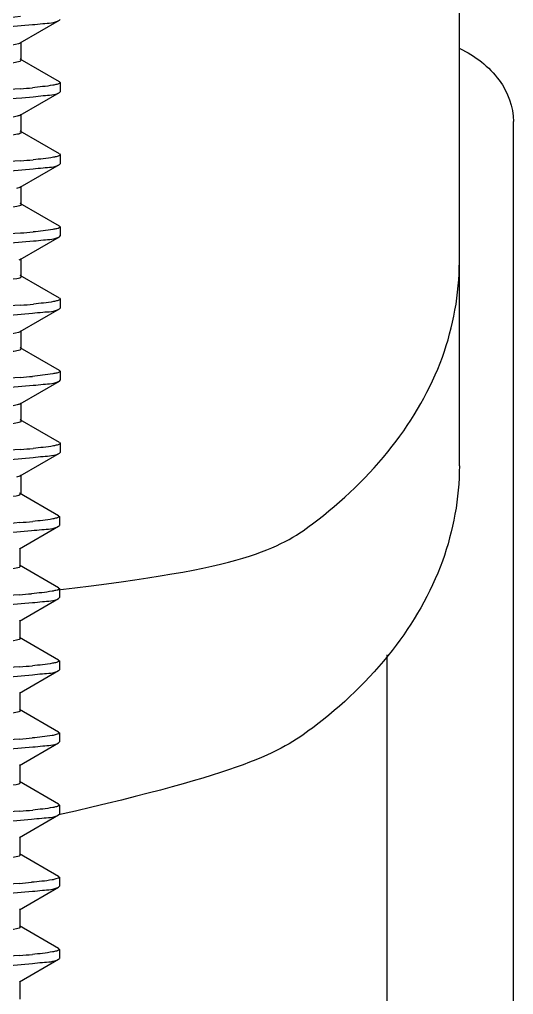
# Model space of a CAD drawing. Extents: x -1396510 to 1250330, y -1892470 to 1623980.
# Drawn here: x -1156561.6 to -1156496.4, y -61731.7 to -61603.1 of the extents above; entities that cross this region are included whole.
import ezdxf

# ---------------------------------------------------------------- set-up
doc = ezdxf.new("R2010")
doc.units = 0
doc.header["$LTSCALE"] = 1000
doc.header["$MEASUREMENT"] = 0

msp = doc.modelspace()

# ---------------------------------------------------------------- linework, layer by layer
at = {"linetype": 'Continuous'}
for p, q in [((-1156503.55, -61635.05), (-1156503.55, -61451.6)), ((-1156561.46, -61606.18), (-1156556.29, -61603.19)), ((-1156556.29, -61603.19), (-1156556.2, -61603.09)), ((-1156561.36, -61608.44), (-1156561.36, -61606.06)), ((-1156556.29, -61611.31), (-1156561.46, -61608.32)), ((-1156556.29, -61611.31), (-1156556.2, -61611.42)), ((-1156556.29, -61612.71), (-1156556.2, -61612.61)), ((-1156556.2, -61611.42), (-1156556.2, -61612.61)), ((-1156561.46, -61615.7), (-1156556.29, -61612.71)), ((-1156561.36, -61617.96), (-1156561.36, -61615.58)), ((-1156496.41, -63126.9), (-1156496.41, -61616.54)), ((-1156556.29, -61620.83), (-1156561.46, -61617.84)), ((-1156556.29, -61620.83), (-1156556.2, -61620.94)), ((-1156556.2, -61620.94), (-1156556.2, -61622.13)), ((-1156561.46, -61625.22), (-1156556.29, -61622.23)), ((-1156556.29, -61622.23), (-1156556.2, -61622.13)), ((-1156561.36, -61627.48), (-1156561.36, -61625.1)), ((-1156556.29, -61630.35), (-1156561.46, -61627.36)), ((-1156556.29, -61630.35), (-1156556.2, -61630.46)), ((-1156556.2, -61630.46), (-1156556.2, -61631.65)), ((-1156561.46, -61634.74), (-1156556.29, -61631.75)), ((-1156556.29, -61631.75), (-1156556.2, -61631.65)), ((-1156561.46, -61634.74), (-1156561.65, -61634.82)), ((-1156561.36, -61637), (-1156561.36, -61634.62)), ((-1156503.55, -61661.98), (-1156503.55, -61635.05)), ((-1156556.29, -61639.87), (-1156561.46, -61636.88)), ((-1156556.29, -61639.87), (-1156556.2, -61639.97)), ((-1156556.2, -61639.98), (-1156556.2, -61641.17)), ((-1156561.46, -61644.26), (-1156556.29, -61641.27)), ((-1156556.29, -61641.27), (-1156556.2, -61641.17)), ((-1156561.36, -61646.52), (-1156561.36, -61644.14)), ((-1156556.29, -61649.39), (-1156561.46, -61646.4)), ((-1156556.29, -61649.39), (-1156556.2, -61649.5)), ((-1156556.2, -61649.5), (-1156556.2, -61650.69)), ((-1156561.46, -61653.78), (-1156556.29, -61650.79)), ((-1156556.29, -61650.79), (-1156556.2, -61650.68)), ((-1156561.36, -61656.04), (-1156561.36, -61653.66)), ((-1156556.29, -61658.91), (-1156561.46, -61655.92)), ((-1156556.29, -61658.91), (-1156556.2, -61659.01)), ((-1156556.29, -61660.31), (-1156556.2, -61660.21)), ((-1156556.2, -61659.01), (-1156556.2, -61660.2)), ((-1156561.46, -61663.3), (-1156556.29, -61660.31)), ((-1156561.36, -61665.56), (-1156561.36, -61663.18)), ((-1156556.4, -61668.55), (-1156561.56, -61665.56)), ((-1156556.4, -61668.55), (-1156556.31, -61668.65)), ((-1156556.31, -61668.65), (-1156556.31, -61669.84)), ((-1156561.56, -61672.94), (-1156556.4, -61669.95)), ((-1156556.4, -61669.95), (-1156556.31, -61669.84)), ((-1156561.46, -61675.2), (-1156561.46, -61672.82)), ((-1156556.4, -61678.07), (-1156561.56, -61675.08)), ((-1156556.4, -61678.07), (-1156556.31, -61678.17)), ((-1156556.31, -61678.17), (-1156556.31, -61679.36)), ((-1156561.56, -61682.46), (-1156556.4, -61679.47)), ((-1156556.4, -61679.47), (-1156556.31, -61679.36)), ((-1156561.46, -61684.72), (-1156561.46, -61682.34)), ((-1156556.4, -61687.59), (-1156561.56, -61684.6)), ((-1156513.07, -62918.5), (-1156513.07, -61686.9)), ((-1156556.4, -61687.59), (-1156556.31, -61687.69)), ((-1156556.31, -61687.69), (-1156556.31, -61688.88)), ((-1156561.56, -61691.98), (-1156556.4, -61688.99)), ((-1156556.4, -61688.99), (-1156556.31, -61688.88)), ((-1156561.46, -61694.24), (-1156561.46, -61691.86)), ((-1156556.4, -61697.11), (-1156561.56, -61694.12)), ((-1156556.4, -61697.11), (-1156556.31, -61697.21)), ((-1156556.31, -61697.21), (-1156556.31, -61698.4)), ((-1156561.56, -61701.5), (-1156556.4, -61698.51)), ((-1156556.4, -61698.51), (-1156556.31, -61698.4)), ((-1156561.46, -61703.76), (-1156561.46, -61701.38)), ((-1156556.4, -61706.63), (-1156561.56, -61703.64)), ((-1156556.4, -61706.63), (-1156556.31, -61706.73)), ((-1156556.31, -61706.73), (-1156556.31, -61707.92)), ((-1156561.56, -61711.02), (-1156556.4, -61708.03)), ((-1156556.4, -61708.03), (-1156556.31, -61707.92)), ((-1156561.46, -61713.28), (-1156561.46, -61710.9)), ((-1156556.4, -61716.15), (-1156561.56, -61713.16)), ((-1156556.4, -61716.15), (-1156556.31, -61716.25)), ((-1156556.31, -61716.25), (-1156556.31, -61717.44)), ((-1156561.56, -61720.54), (-1156556.4, -61717.55)), ((-1156556.4, -61717.55), (-1156556.31, -61717.44)), ((-1156561.46, -61722.8), (-1156561.46, -61720.42)), ((-1156556.4, -61725.67), (-1156561.56, -61722.68)), ((-1156556.4, -61725.67), (-1156556.31, -61725.77)), ((-1156556.31, -61725.77), (-1156556.31, -61726.96)), ((-1156561.56, -61730.06), (-1156556.4, -61727.07)), ((-1156556.4, -61727.07), (-1156556.31, -61726.96)), ((-1156561.46, -61732.32), (-1156561.46, -61729.94))]:
    msp.add_line(p, q, dxfattribs=at)
for centre, radius, start, end in [((-1156570.03, -61501.97), 110.59, 274.4593, 275.2731), ((-1156569.82, -61514.08), 107.98, 274.4571, 275.3429), ((-1156569.84, -61523.35), 108.23, 274.4571, 275.3372), ((-1156569.72, -61534.31), 106.8, 274.4562, 275.3759), ((-1156570.03, -61540.05), 110.59, 274.4593, 275.2731), ((-1156569.82, -61552.16), 107.98, 274.4571, 275.3429), ((-1156569.82, -61562.98), 106.8, 274.4562, 275.3759), ((-1156570.14, -61568.72), 110.59, 274.4593, 275.2731), ((-1156569.92, -61580.84), 107.98, 274.4571, 275.3429), ((-1156569.94, -61590.11), 108.23, 274.4571, 275.3372), ((-1156569.82, -61601.06), 106.8, 274.4562, 275.3759), ((-1156570.14, -61606.8), 110.59, 274.4593, 275.2731), ((-1156569.92, -61618.92), 107.98, 274.4571, 275.3429)]:
    msp.add_arc(centre, radius, start, end, dxfattribs=at)
for points, knots in [([(-1156561.36, -61598.92), (-1156561.36, -61599.13), (-1156562.45, -61599.26), (-1156563.79, -61599.56), (-1156566.62, -61599.79), (-1156571.84, -61600.2), (-1156580.19, -61600.64), (-1156591.24, -61601.17), (-1156602.72, -61601.69), (-1156613.08, -61602.18), (-1156620.89, -61602.75), (-1156625.14, -61603.04), (-1156626.59, -61603.39)], [0, 0, 0, 0, 0.009517, 0.035128, 0.076492, 0.132277, 0.279305, 0.456588, 0.640385, 0.806077, 0.931494, 1, 1, 1, 1]), ([(-1156561.42, -61602.7), (-1156563.44, -61602.86), (-1156574.38, -61603.52), (-1156585.34, -61603.92), (-1156594.28, -61604.28)], [0, 0, 0, 0, 0.184509, 1, 1, 1, 1]), ([(-1156559.87, -61603.76), (-1156559.41, -61603.72), (-1156558.23, -61603.55), (-1156556.94, -61603.57), (-1156556.29, -61603.19)], [0, 0, 0, 0, 0.380051, 1, 1, 1, 1]), ([(-1156594.28, -61605.47), (-1156590.75, -61605.33), (-1156579.28, -61604.84), (-1156567.78, -61604.49), (-1156559.87, -61603.76)], [0, 0, 0, 0, 0.307895, 1, 1, 1, 1]), ([(-1156561.46, -61606.18), (-1156561.54, -61606.23), (-1156562.15, -61606.44), (-1156562.79, -61606.52), (-1156563.34, -61606.59)], [0, 0, 0, 0, 0.140461, 1, 1, 1, 1]), ([(-1156503.5, -61606.9), (-1156501.5, -61607.89), (-1156498, -61610.44), (-1156496.41, -61614.62), (-1156496.41, -61616.54)], [0, 0, 0, 0, 0.538137, 1, 1, 1, 1]), ([(-1156561.38, -61608.5), (-1156561.55, -61608.7), (-1156562.47, -61608.8), (-1156564.07, -61609.11), (-1156566.72, -61609.32), (-1156571.74, -61609.71), (-1156579.56, -61610.13), (-1156590, -61610.63), (-1156600.98, -61611.11), (-1156612.91, -61611.76), (-1156621.07, -61612.04), (-1156625.63, -61612.73)], [0, 0, 0, 0, 0.011937, 0.038615, 0.07957, 0.133598, 0.274096, 0.443272, 0.620779, 0.785256, 1, 1, 1, 1]), ([(-1156561.36, -61608.44), (-1156561.36, -61608.45), (-1156561.36, -61608.47), (-1156561.37, -61608.49), (-1156561.38, -61608.5)], [0, 0, 0, 0, 0.463467, 1, 1, 1, 1]), ([(-1156561.43, -61612.22), (-1156563.45, -61612.38), (-1156574.39, -61613.04), (-1156585.35, -61613.44), (-1156594.28, -61613.8)], [0, 0, 0, 0, 0.184619, 1, 1, 1, 1]), ([(-1156556.65, -61611.65), (-1156556.82, -61611.69), (-1156557.89, -61611.9), (-1156558.97, -61612), (-1156559.87, -61612.09)], [0, 0, 0, 0, 0.163149, 1, 1, 1, 1]), ([(-1156556.2, -61611.42), (-1156556.21, -61611.47), (-1156556.39, -61611.58), (-1156556.54, -61611.62), (-1156556.65, -61611.65)], [0, 0, 0, 0, 0.312916, 1, 1, 1, 1]), ([(-1156594.28, -61614.99), (-1156590.73, -61614.85), (-1156579.22, -61614.36), (-1156567.69, -61614.01), (-1156559.76, -61613.27)], [0, 0, 0, 0, 0.308711, 1, 1, 1, 1]), ([(-1156559.76, -61613.27), (-1156559.32, -61613.23), (-1156558.17, -61613.06), (-1156556.92, -61613.08), (-1156556.29, -61612.71)], [0, 0, 0, 0, 0.379419, 1, 1, 1, 1]), ([(-1156561.46, -61615.7), (-1156561.58, -61615.77), (-1156561.96, -61615.88), (-1156562.33, -61615.95), (-1156562.56, -61615.99)], [0, 0, 0, 0, 0.374139, 1, 1, 1, 1]), ([(-1156561.36, -61617.96), (-1156561.36, -61618.15), (-1156562.3, -61618.29), (-1156563.49, -61618.55), (-1156565.97, -61618.77), (-1156570.6, -61619.16), (-1156578.08, -61619.57), (-1156588.18, -61620.07), (-1156599.02, -61620.55), (-1156611.3, -61621.18), (-1156619.83, -61621.53), (-1156624.76, -61622.13)], [0, 0, 0, 0, 0.008683, 0.031763, 0.069103, 0.119686, 0.254361, 0.420111, 0.597552, 0.765912, 1, 1, 1, 1]), ([(-1156556.59, -61621.15), (-1156556.76, -61621.2), (-1156557.8, -61621.41), (-1156558.87, -61621.51), (-1156559.76, -61621.6)], [0, 0, 0, 0, 0.159502, 1, 1, 1, 1]), ([(-1156556.2, -61620.94), (-1156556.2, -61620.98), (-1156556.36, -61621.09), (-1156556.49, -61621.13), (-1156556.59, -61621.15)], [0, 0, 0, 0, 0.318137, 1, 1, 1, 1]), ([(-1156561.42, -61621.74), (-1156563.44, -61621.9), (-1156574.39, -61622.56), (-1156585.35, -61622.96), (-1156594.28, -61623.32)], [0, 0, 0, 0, 0.184538, 1, 1, 1, 1]), ([(-1156594.28, -61624.51), (-1156590.73, -61624.37), (-1156579.22, -61623.87), (-1156567.7, -61623.53), (-1156559.77, -61622.79)], [0, 0, 0, 0, 0.308641, 1, 1, 1, 1]), ([(-1156559.77, -61622.79), (-1156559.33, -61622.75), (-1156558.18, -61622.58), (-1156556.92, -61622.6), (-1156556.29, -61622.23)], [0, 0, 0, 0, 0.379512, 1, 1, 1, 1]), ([(-1156561.46, -61625.22), (-1156561.52, -61625.26), (-1156561.69, -61625.32), (-1156561.87, -61625.37), (-1156561.97, -61625.4)], [0, 0, 0, 0, 0.406881, 1, 1, 1, 1]), ([(-1156561.36, -61627.48), (-1156561.36, -61627.69), (-1156562.48, -61627.82), (-1156563.85, -61628.13), (-1156566.76, -61628.36), (-1156572.1, -61628.78), (-1156580.61, -61629.22), (-1156591.84, -61629.75), (-1156603.44, -61630.29), (-1156613.78, -61630.76), (-1156621.4, -61631.37), (-1156625.49, -61631.61), (-1156626.81, -61632.01)], [0, 0, 0, 0, 0.009703, 0.035887, 0.07813, 0.135078, 0.284815, 0.464601, 0.649729, 0.81476, 0.937049, 1, 1, 1, 1]), ([(-1156556.2, -61630.46), (-1156556.21, -61630.51), (-1156556.38, -61630.62), (-1156556.53, -61630.66), (-1156556.64, -61630.69)], [0, 0, 0, 0, 0.314295, 1, 1, 1, 1]), ([(-1156561.43, -61631.26), (-1156563.44, -61631.42), (-1156574.39, -61632.08), (-1156585.35, -61632.48), (-1156594.28, -61632.84)], [0, 0, 0, 0, 0.184553, 1, 1, 1, 1]), ([(-1156556.64, -61630.69), (-1156556.81, -61630.73), (-1156557.84, -61630.93), (-1156558.89, -61631.03), (-1156559.77, -61631.12)], [0, 0, 0, 0, 0.163341, 1, 1, 1, 1]), ([(-1156559.71, -61632.3), (-1156559.28, -61632.26), (-1156558.15, -61632.1), (-1156556.91, -61632.11), (-1156556.29, -61631.75)], [0, 0, 0, 0, 0.379133, 1, 1, 1, 1]), ([(-1156594.28, -61634.03), (-1156590.72, -61633.88), (-1156579.19, -61633.39), (-1156567.65, -61633.05), (-1156559.71, -61632.3)], [0, 0, 0, 0, 0.309073, 1, 1, 1, 1]), ([(-1156556.51, -61678.33), (-1156531.89, -61675.53), (-1156522.92, -61670.4), (-1156512.12, -61660.14), (-1156505.17, -61648.13), (-1156503.55, -61639.31), (-1156503.55, -61635.05)], [0, 0, 0, 0, 0.28083, 0.538855, 0.77586, 1, 1, 1, 1]), ([(-1156561.36, -61637), (-1156561.36, -61637.21), (-1156562.45, -61637.34), (-1156563.79, -61637.64), (-1156566.62, -61637.87), (-1156571.84, -61638.28), (-1156580.19, -61638.72), (-1156591.24, -61639.24), (-1156602.72, -61639.77), (-1156613.08, -61640.26), (-1156620.89, -61640.82), (-1156625.14, -61641.12), (-1156626.59, -61641.47)], [0, 0, 0, 0, 0.009517, 0.035128, 0.076492, 0.132277, 0.279305, 0.456588, 0.640385, 0.806077, 0.931494, 1, 1, 1, 1]), ([(-1156561.42, -61640.78), (-1156563.44, -61640.94), (-1156574.38, -61641.6), (-1156585.34, -61642), (-1156594.28, -61642.36)], [0, 0, 0, 0, 0.184509, 1, 1, 1, 1]), ([(-1156556.58, -61640.19), (-1156556.74, -61640.24), (-1156557.78, -61640.45), (-1156558.83, -61640.55), (-1156559.71, -61640.63)], [0, 0, 0, 0, 0.159053, 1, 1, 1, 1]), ([(-1156556.2, -61639.97), (-1156556.2, -61640.02), (-1156556.36, -61640.13), (-1156556.49, -61640.16), (-1156556.58, -61640.19)], [0, 0, 0, 0, 0.319254, 1, 1, 1, 1]), ([(-1156594.28, -61643.55), (-1156590.75, -61643.4), (-1156579.28, -61642.92), (-1156567.78, -61642.57), (-1156559.87, -61641.84)], [0, 0, 0, 0, 0.307895, 1, 1, 1, 1]), ([(-1156559.87, -61641.84), (-1156559.41, -61641.79), (-1156558.23, -61641.63), (-1156556.94, -61641.65), (-1156556.29, -61641.27)], [0, 0, 0, 0, 0.380051, 1, 1, 1, 1]), ([(-1156561.46, -61644.26), (-1156561.54, -61644.31), (-1156562.15, -61644.52), (-1156562.79, -61644.6), (-1156563.34, -61644.67)], [0, 0, 0, 0, 0.140461, 1, 1, 1, 1]), ([(-1156561.38, -61646.58), (-1156561.55, -61646.78), (-1156562.47, -61646.88), (-1156564.07, -61647.19), (-1156566.72, -61647.4), (-1156571.74, -61647.79), (-1156579.56, -61648.21), (-1156590, -61648.71), (-1156600.98, -61649.19), (-1156612.91, -61649.84), (-1156621.07, -61650.12), (-1156625.63, -61650.81)], [0, 0, 0, 0, 0.011937, 0.038615, 0.07957, 0.133598, 0.274096, 0.443272, 0.620779, 0.785256, 1, 1, 1, 1]), ([(-1156561.36, -61646.52), (-1156561.36, -61646.53), (-1156561.36, -61646.55), (-1156561.37, -61646.57), (-1156561.38, -61646.58)], [0, 0, 0, 0, 0.463467, 1, 1, 1, 1]), ([(-1156556.65, -61649.73), (-1156556.82, -61649.77), (-1156557.89, -61649.98), (-1156558.97, -61650.08), (-1156559.87, -61650.17)], [0, 0, 0, 0, 0.163149, 1, 1, 1, 1]), ([(-1156556.2, -61649.5), (-1156556.21, -61649.55), (-1156556.39, -61649.66), (-1156556.54, -61649.7), (-1156556.65, -61649.73)], [0, 0, 0, 0, 0.312916, 1, 1, 1, 1]), ([(-1156561.43, -61650.3), (-1156563.45, -61650.46), (-1156574.39, -61651.12), (-1156585.35, -61651.52), (-1156594.28, -61651.87)], [0, 0, 0, 0, 0.184619, 1, 1, 1, 1]), ([(-1156559.76, -61651.35), (-1156559.32, -61651.3), (-1156558.17, -61651.14), (-1156556.92, -61651.15), (-1156556.29, -61650.79)], [0, 0, 0, 0, 0.379419, 1, 1, 1, 1]), ([(-1156594.28, -61653.06), (-1156590.73, -61652.92), (-1156579.22, -61652.43), (-1156567.69, -61652.09), (-1156559.76, -61651.35)], [0, 0, 0, 0, 0.308711, 1, 1, 1, 1]), ([(-1156561.46, -61653.78), (-1156561.58, -61653.85), (-1156561.96, -61653.96), (-1156562.33, -61654.03), (-1156562.56, -61654.07)], [0, 0, 0, 0, 0.374139, 1, 1, 1, 1]), ([(-1156561.36, -61656.04), (-1156561.36, -61656.22), (-1156562.3, -61656.37), (-1156563.49, -61656.63), (-1156565.97, -61656.85), (-1156570.6, -61657.23), (-1156578.08, -61657.65), (-1156588.18, -61658.15), (-1156599.02, -61658.63), (-1156611.3, -61659.25), (-1156619.83, -61659.61), (-1156624.76, -61660.21)], [0, 0, 0, 0, 0.008683, 0.031763, 0.069103, 0.119686, 0.254361, 0.420111, 0.597552, 0.765912, 1, 1, 1, 1]), ([(-1156561.42, -61659.82), (-1156563.44, -61659.98), (-1156574.39, -61660.64), (-1156585.35, -61661.04), (-1156594.28, -61661.39)], [0, 0, 0, 0, 0.184538, 1, 1, 1, 1]), ([(-1156556.59, -61659.23), (-1156556.76, -61659.28), (-1156557.8, -61659.49), (-1156558.87, -61659.59), (-1156559.76, -61659.67)], [0, 0, 0, 0, 0.159502, 1, 1, 1, 1]), ([(-1156556.2, -61659.01), (-1156556.2, -61659.06), (-1156556.36, -61659.17), (-1156556.49, -61659.2), (-1156556.59, -61659.23)], [0, 0, 0, 0, 0.318137, 1, 1, 1, 1]), ([(-1156594.28, -61662.58), (-1156590.73, -61662.44), (-1156579.22, -61661.95), (-1156567.7, -61661.61), (-1156559.77, -61660.87)], [0, 0, 0, 0, 0.308641, 1, 1, 1, 1]), ([(-1156559.77, -61660.87), (-1156559.33, -61660.82), (-1156558.18, -61660.66), (-1156556.92, -61660.67), (-1156556.29, -61660.31)], [0, 0, 0, 0, 0.379512, 1, 1, 1, 1]), ([(-1156503.55, -61661.98), (-1156503.55, -61666.23), (-1156505.17, -61675.05), (-1156512.12, -61687.07), (-1156522.92, -61697.32), (-1156531.89, -61702.45), (-1156556.4, -61708.03)], [0, 0, 0, 0, 0.22414, 0.461145, 0.71917, 1, 1, 1, 1]), ([(-1156561.46, -61663.3), (-1156561.52, -61663.34), (-1156561.69, -61663.4), (-1156561.87, -61663.45), (-1156561.97, -61663.47)], [0, 0, 0, 0, 0.406881, 1, 1, 1, 1]), ([(-1156561.46, -61665.68), (-1156561.46, -61665.89), (-1156562.55, -61666.02), (-1156563.89, -61666.32), (-1156566.73, -61666.55), (-1156571.95, -61666.96), (-1156580.29, -61667.4), (-1156591.34, -61667.92), (-1156602.83, -61668.45), (-1156613.19, -61668.94), (-1156621, -61669.5), (-1156625.24, -61669.8), (-1156626.7, -61670.15)], [0, 0, 0, 0, 0.009517, 0.035128, 0.076492, 0.132277, 0.279305, 0.456588, 0.640385, 0.806077, 0.931494, 1, 1, 1, 1]), ([(-1156556.69, -61668.87), (-1156556.85, -61668.91), (-1156557.88, -61669.13), (-1156558.93, -61669.23), (-1156559.82, -61669.31)], [0, 0, 0, 0, 0.159053, 1, 1, 1, 1]), ([(-1156556.31, -61668.65), (-1156556.31, -61668.7), (-1156556.46, -61668.81), (-1156556.59, -61668.84), (-1156556.69, -61668.87)], [0, 0, 0, 0, 0.319254, 1, 1, 1, 1]), ([(-1156561.52, -61669.46), (-1156563.54, -61669.62), (-1156574.49, -61670.28), (-1156585.45, -61670.68), (-1156594.39, -61671.03)], [0, 0, 0, 0, 0.184509, 1, 1, 1, 1]), ([(-1156594.39, -61672.22), (-1156590.85, -61672.08), (-1156579.38, -61671.6), (-1156567.89, -61671.25), (-1156559.97, -61670.51)], [0, 0, 0, 0, 0.307895, 1, 1, 1, 1]), ([(-1156559.97, -61670.51), (-1156559.52, -61670.47), (-1156558.34, -61670.31), (-1156557.05, -61670.32), (-1156556.4, -61669.95)], [0, 0, 0, 0, 0.380051, 1, 1, 1, 1]), ([(-1156561.49, -61675.26), (-1156561.65, -61675.45), (-1156562.57, -61675.56), (-1156564.18, -61675.86), (-1156566.82, -61676.08), (-1156571.84, -61676.47), (-1156579.66, -61676.88), (-1156590.11, -61677.39), (-1156601.08, -61677.87), (-1156613.01, -61678.52), (-1156621.18, -61678.8), (-1156625.74, -61679.49)], [0, 0, 0, 0, 0.011937, 0.038615, 0.07957, 0.133598, 0.274096, 0.443272, 0.620779, 0.785256, 1, 1, 1, 1]), ([(-1156561.46, -61675.2), (-1156561.46, -61675.21), (-1156561.47, -61675.23), (-1156561.48, -61675.25), (-1156561.49, -61675.26)], [0, 0, 0, 0, 0.463467, 1, 1, 1, 1]), ([(-1156556.31, -61678.17), (-1156556.31, -61678.23), (-1156556.49, -61678.34), (-1156556.64, -61678.38), (-1156556.76, -61678.41)], [0, 0, 0, 0, 0.312916, 1, 1, 1, 1]), ([(-1156561.54, -61678.98), (-1156563.56, -61679.14), (-1156574.5, -61679.8), (-1156585.45, -61680.2), (-1156594.39, -61680.55)], [0, 0, 0, 0, 0.184619, 1, 1, 1, 1]), ([(-1156556.76, -61678.41), (-1156556.93, -61678.45), (-1156557.99, -61678.66), (-1156559.07, -61678.76), (-1156559.97, -61678.84)], [0, 0, 0, 0, 0.163149, 1, 1, 1, 1]), ([(-1156559.86, -61680.02), (-1156559.42, -61679.98), (-1156558.28, -61679.82), (-1156557.03, -61679.83), (-1156556.4, -61679.47)], [0, 0, 0, 0, 0.379419, 1, 1, 1, 1]), ([(-1156594.39, -61681.74), (-1156590.83, -61681.6), (-1156579.32, -61681.11), (-1156567.79, -61680.77), (-1156559.86, -61680.02)], [0, 0, 0, 0, 0.308711, 1, 1, 1, 1]), ([(-1156561.46, -61684.72), (-1156561.46, -61684.9), (-1156562.4, -61685.05), (-1156563.59, -61685.31), (-1156566.07, -61685.53), (-1156570.7, -61685.91), (-1156578.19, -61686.33), (-1156588.28, -61686.82), (-1156599.13, -61687.3), (-1156611.4, -61687.93), (-1156619.94, -61688.29), (-1156624.87, -61688.89)], [0, 0, 0, 0, 0.008683, 0.031763, 0.069103, 0.119686, 0.254361, 0.420111, 0.597552, 0.765912, 1, 1, 1, 1]), ([(-1156561.53, -61688.5), (-1156563.55, -61688.65), (-1156574.49, -61689.32), (-1156585.45, -61689.72), (-1156594.39, -61690.07)], [0, 0, 0, 0, 0.184538, 1, 1, 1, 1]), ([(-1156556.7, -61687.91), (-1156556.86, -61687.96), (-1156557.91, -61688.17), (-1156558.97, -61688.27), (-1156559.86, -61688.35)], [0, 0, 0, 0, 0.159502, 1, 1, 1, 1]), ([(-1156556.31, -61687.69), (-1156556.31, -61687.74), (-1156556.46, -61687.85), (-1156556.6, -61687.88), (-1156556.7, -61687.91)], [0, 0, 0, 0, 0.318137, 1, 1, 1, 1]), ([(-1156594.39, -61691.26), (-1156590.83, -61691.12), (-1156579.33, -61690.63), (-1156567.8, -61690.29), (-1156559.87, -61689.54)], [0, 0, 0, 0, 0.308641, 1, 1, 1, 1]), ([(-1156559.87, -61689.54), (-1156559.43, -61689.5), (-1156558.28, -61689.34), (-1156557.03, -61689.35), (-1156556.4, -61688.99)], [0, 0, 0, 0, 0.379512, 1, 1, 1, 1]), ([(-1156561.46, -61694.24), (-1156561.46, -61694.45), (-1156562.58, -61694.58), (-1156563.95, -61694.89), (-1156566.86, -61695.12), (-1156572.2, -61695.53), (-1156580.71, -61695.98), (-1156591.95, -61696.51), (-1156603.54, -61697.05), (-1156613.89, -61697.52), (-1156621.5, -61698.13), (-1156625.59, -61698.37), (-1156626.92, -61698.76)], [0, 0, 0, 0, 0.009703, 0.035887, 0.07813, 0.135078, 0.284815, 0.464601, 0.649729, 0.81476, 0.937049, 1, 1, 1, 1]), ([(-1156556.75, -61697.44), (-1156556.91, -61697.49), (-1156557.95, -61697.69), (-1156559, -61697.79), (-1156559.87, -61697.87)], [0, 0, 0, 0, 0.163341, 1, 1, 1, 1]), ([(-1156556.31, -61697.21), (-1156556.31, -61697.27), (-1156556.49, -61697.38), (-1156556.63, -61697.41), (-1156556.75, -61697.44)], [0, 0, 0, 0, 0.314295, 1, 1, 1, 1]), ([(-1156561.53, -61698.02), (-1156563.55, -61698.17), (-1156574.49, -61698.84), (-1156585.45, -61699.24), (-1156594.39, -61699.59)], [0, 0, 0, 0, 0.184553, 1, 1, 1, 1]), ([(-1156559.82, -61699.06), (-1156559.38, -61699.02), (-1156558.25, -61698.86), (-1156557.02, -61698.87), (-1156556.4, -61698.51)], [0, 0, 0, 0, 0.379133, 1, 1, 1, 1]), ([(-1156594.39, -61700.78), (-1156590.82, -61700.64), (-1156579.3, -61700.15), (-1156567.75, -61699.81), (-1156559.82, -61699.06)], [0, 0, 0, 0, 0.309073, 1, 1, 1, 1]), ([(-1156561.46, -61703.76), (-1156561.46, -61703.97), (-1156562.55, -61704.1), (-1156563.89, -61704.4), (-1156566.73, -61704.62), (-1156571.95, -61705.04), (-1156580.29, -61705.48), (-1156591.34, -61706), (-1156602.83, -61706.53), (-1156613.19, -61707.01), (-1156621, -61707.58), (-1156625.24, -61707.88), (-1156626.7, -61708.22)], [0, 0, 0, 0, 0.009517, 0.035128, 0.076492, 0.132277, 0.279305, 0.456588, 0.640385, 0.806077, 0.931494, 1, 1, 1, 1]), ([(-1156561.52, -61707.53), (-1156563.54, -61707.69), (-1156574.49, -61708.36), (-1156585.45, -61708.76), (-1156594.39, -61709.11)], [0, 0, 0, 0, 0.184509, 1, 1, 1, 1]), ([(-1156556.69, -61706.95), (-1156556.85, -61706.99), (-1156557.88, -61707.2), (-1156558.93, -61707.3), (-1156559.82, -61707.39)], [0, 0, 0, 0, 0.159053, 1, 1, 1, 1]), ([(-1156556.31, -61706.73), (-1156556.31, -61706.78), (-1156556.46, -61706.88), (-1156556.59, -61706.92), (-1156556.69, -61706.95)], [0, 0, 0, 0, 0.319254, 1, 1, 1, 1]), ([(-1156594.39, -61710.3), (-1156590.85, -61710.16), (-1156579.38, -61709.67), (-1156567.89, -61709.33), (-1156559.97, -61708.59)], [0, 0, 0, 0, 0.307895, 1, 1, 1, 1]), ([(-1156559.97, -61708.59), (-1156559.52, -61708.55), (-1156558.34, -61708.39), (-1156557.05, -61708.4), (-1156556.4, -61708.03)], [0, 0, 0, 0, 0.380051, 1, 1, 1, 1]), ([(-1156561.49, -61713.34), (-1156561.65, -61713.53), (-1156562.57, -61713.64), (-1156564.18, -61713.94), (-1156566.82, -61714.15), (-1156571.84, -61714.55), (-1156579.66, -61714.96), (-1156590.11, -61715.47), (-1156601.08, -61715.95), (-1156613.01, -61716.6), (-1156621.18, -61716.88), (-1156625.74, -61717.57)], [0, 0, 0, 0, 0.011937, 0.038615, 0.07957, 0.133598, 0.274096, 0.443272, 0.620779, 0.785256, 1, 1, 1, 1]), ([(-1156561.46, -61713.28), (-1156561.46, -61713.29), (-1156561.47, -61713.31), (-1156561.48, -61713.33), (-1156561.49, -61713.34)], [0, 0, 0, 0, 0.463467, 1, 1, 1, 1]), ([(-1156556.76, -61716.48), (-1156556.93, -61716.53), (-1156557.99, -61716.74), (-1156559.07, -61716.84), (-1156559.97, -61716.92)], [0, 0, 0, 0, 0.163149, 1, 1, 1, 1]), ([(-1156556.31, -61716.25), (-1156556.31, -61716.31), (-1156556.49, -61716.42), (-1156556.64, -61716.45), (-1156556.76, -61716.48)], [0, 0, 0, 0, 0.312916, 1, 1, 1, 1]), ([(-1156561.54, -61717.06), (-1156563.56, -61717.21), (-1156574.5, -61717.88), (-1156585.45, -61718.28), (-1156594.39, -61718.63)], [0, 0, 0, 0, 0.184619, 1, 1, 1, 1]), ([(-1156594.39, -61719.82), (-1156590.83, -61719.68), (-1156579.32, -61719.19), (-1156567.79, -61718.85), (-1156559.86, -61718.1)], [0, 0, 0, 0, 0.308711, 1, 1, 1, 1]), ([(-1156559.86, -61718.1), (-1156559.42, -61718.06), (-1156558.28, -61717.9), (-1156557.03, -61717.91), (-1156556.4, -61717.55)], [0, 0, 0, 0, 0.379419, 1, 1, 1, 1]), ([(-1156561.46, -61722.8), (-1156561.46, -61722.98), (-1156562.4, -61723.12), (-1156563.59, -61723.39), (-1156566.07, -61723.61), (-1156570.7, -61723.99), (-1156578.19, -61724.41), (-1156588.28, -61724.9), (-1156599.13, -61725.38), (-1156611.4, -61726.01), (-1156619.94, -61726.37), (-1156624.87, -61726.97)], [0, 0, 0, 0, 0.008683, 0.031763, 0.069103, 0.119686, 0.254361, 0.420111, 0.597552, 0.765912, 1, 1, 1, 1]), ([(-1156556.31, -61725.77), (-1156556.31, -61725.82), (-1156556.46, -61725.93), (-1156556.6, -61725.96), (-1156556.7, -61725.99)], [0, 0, 0, 0, 0.318137, 1, 1, 1, 1]), ([(-1156561.53, -61726.57), (-1156563.55, -61726.73), (-1156574.49, -61727.39), (-1156585.45, -61727.8), (-1156594.39, -61728.15)], [0, 0, 0, 0, 0.184538, 1, 1, 1, 1]), ([(-1156559.87, -61727.62), (-1156559.43, -61727.58), (-1156558.28, -61727.42), (-1156557.03, -61727.43), (-1156556.4, -61727.07)], [0, 0, 0, 0, 0.379512, 1, 1, 1, 1]), ([(-1156556.7, -61725.99), (-1156556.86, -61726.03), (-1156557.91, -61726.25), (-1156558.97, -61726.35), (-1156559.86, -61726.43)], [0, 0, 0, 0, 0.159502, 1, 1, 1, 1]), ([(-1156594.39, -61729.34), (-1156590.83, -61729.2), (-1156579.33, -61728.71), (-1156567.8, -61728.37), (-1156559.87, -61727.62)], [0, 0, 0, 0, 0.308641, 1, 1, 1, 1])]:
    msp.add_open_spline(points, degree=3, knots=knots, dxfattribs=at)

doc.saveas('drawing.dxf')
